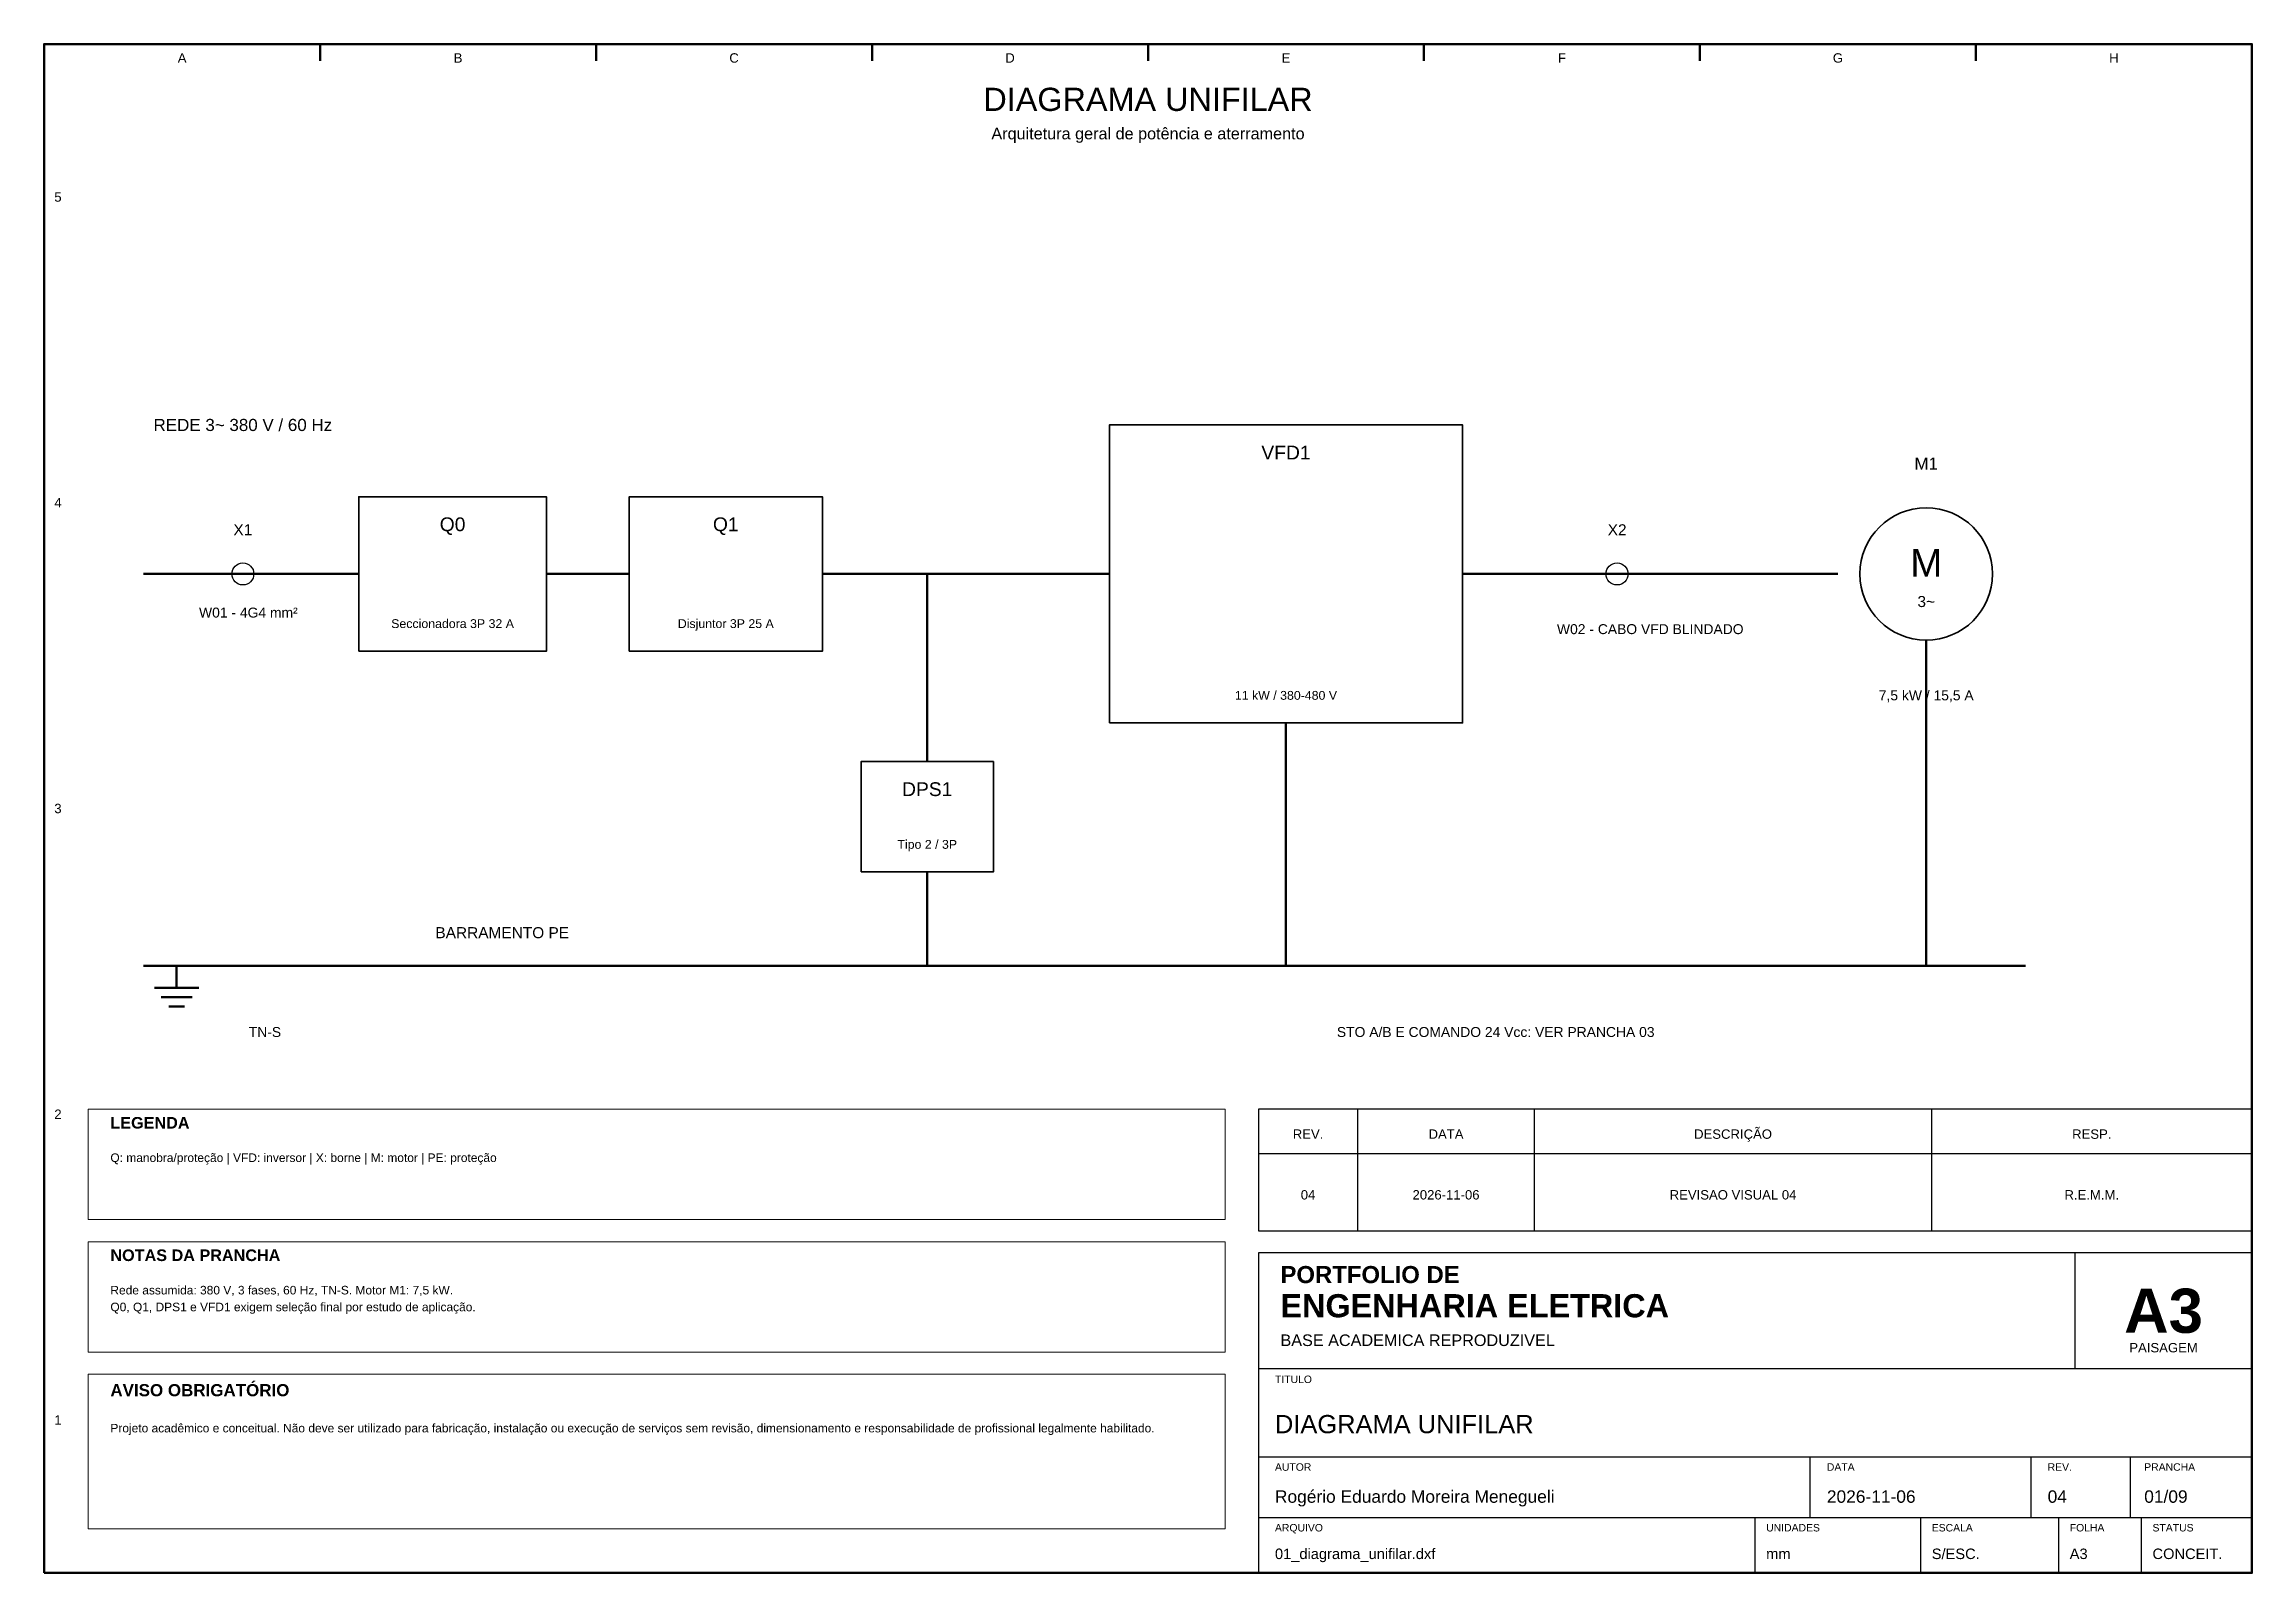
# Model space of a CAD drawing. Header units: millimetres. Extents: x 10 to 410, y 10 to 287.
import ezdxf
from ezdxf.enums import TextEntityAlignment as Align

# ---------------------------------------------------------------- set-up
doc = ezdxf.new("R2010")
doc.units = ezdxf.units.MM
for name, color, linetype, lineweight in [('00_MOLDURA', 7, 'CONTINUOUS', 50), ('01_CARIMBO', 7, 'CONTINUOUS', 25), ('02_TEXTO', 7, 'CONTINUOUS', 18), ('04_EQUIPAMENTOS', 32, 'CONTINUOUS', 35), ('05_POTENCIA', 12, 'CONTINUOUS', 50), ('06_COMANDO', 94, 'CONTINUOUS', 25), ('08_CABOS', 124, 'CONTINUOUS', 35), ('09_BORNES', 145, 'CONTINUOUS', 25), ('12_LEGENDA', 7, 'CONTINUOUS', 18), ('13_NOTAS', 7, 'CONTINUOUS', 18)]:
    doc.layers.add(name, color=color, linetype=linetype, lineweight=lineweight)
doc.styles.add('PORTFOLIO_TEXTO', font='arial.ttf')
doc.styles.add('PORTFOLIO_TITULO', font='arialbd.ttf', dxfattribs={"width": 0.92})

# ---------------------------------------------------------------- blocks, each defined once
blk = doc.blocks.new('CARIMBO_A3')
at = {"layer": '01_CARIMBO'}
for p, q in [((148, 37), (148, 58)), ((0, 37), (180, 37)), ((0, 21), (180, 21)), ((100, 10), (100, 21)), ((140, 10), (140, 21)), ((158, 10), (158, 21)), ((0, 10), (180, 10)), ((90, 0), (90, 10)), ((120, 0), (120, 10)), ((145, 0), (145, 10)), ((160, 0), (160, 10))]:
    blk.add_line(p, q, dxfattribs=at)
blk.add_lwpolyline([(0, 0), (180, 0), (180, 58), (0, 58)], close=True, dxfattribs=at)
at = {"layer": '01_CARIMBO', "style": 'PORTFOLIO_TEXTO'}
for s, p in [('TITULO', (3, 34.4)), ('AUTOR', (3, 18.5)), ('DATA', (103, 18.5)), ('REV.', (143, 18.5)), ('PRANCHA', (160.5, 18.5)), ('ARQUIVO', (3, 7.5)), ('UNIDADES', (92, 7.5)), ('ESCALA', (122, 7.5)), ('FOLHA', (147, 7.5)), ('STATUS', (162, 7.5))]:
    blk.add_text(s, height=1.35, dxfattribs=at).set_placement(p)
at = {"layer": '02_TEXTO'}
for s, height, style, p in [('PORTFOLIO DE', 3.1, 'PORTFOLIO_TITULO', (4, 52.5)), ('ENGENHARIA ELETRICA', 4.2, 'PORTFOLIO_TITULO', (4, 46.3)), ('BASE ACADEMICA REPRODUZIVEL', 2.1, 'PORTFOLIO_TEXTO', (4, 41.1))]:
    blk.add_text(s, height=height, dxfattribs=dict(at, style=style)).set_placement(p)
for s, height, style, p in [('A3', 8, 'PORTFOLIO_TITULO', (164, 47.5)), ('PAISAGEM', 1.7, 'PORTFOLIO_TEXTO', (164, 40.8))]:
    blk.add_text(s, height=height, dxfattribs=dict(at, style=style)).set_placement(p, align=Align.MIDDLE_CENTER)
at = {"layer": '02_TEXTO', "style": 'PORTFOLIO_TEXTO'}
for tag, p, height in [('TITULO', (3, 25.3), 3.3), ('AUTOR', (3, 12.7), 2.25), ('DATA', (103, 12.7), 2.25), ('REVISAO', (143, 12.7), 2.25), ('PRANCHA', (160.5, 12.7), 2.25), ('ARQUIVO', (3, 2.5), 1.9), ('UNIDADES', (92, 2.5), 1.9), ('ESCALA', (122, 2.5), 1.9), ('FOLHA', (147, 2.5), 1.9), ('STATUS', (162, 2.5), 1.9)]:
    blk.add_attdef(tag, p, '', height=height, dxfattribs=at)
blk = doc.blocks.new('P01_MOTOR')
at = {"layer": '04_EQUIPAMENTOS'}
blk.add_circle((0, 0), 12, dxfattribs=at)
at = {"layer": '04_EQUIPAMENTOS', "style": 'PORTFOLIO_TEXTO'}
for s, height, p in [('M', 5, (0, 2)), ('3~', 2, (0, -5))]:
    blk.add_text(s, height=height, dxfattribs=at).set_placement(p, align=Align.MIDDLE_CENTER)
blk = doc.blocks.new('SIM_TERMINAL')
at = {"layer": '09_BORNES'}
blk.add_circle((0, 0), 2, dxfattribs=at)
blk = doc.blocks.new('P01_TERRA')
at = {"layer": '05_POTENCIA'}
for p, q in [((0, 4), (0, 0)), ((-4, 0), (4, 0)), ((-2.8, -1.7), (2.8, -1.7)), ((-1.4, -3.4), (1.4, -3.4))]:
    blk.add_line(p, q, dxfattribs=at)

msp = doc.modelspace()

# ---------------------------------------------------------------- linework, layer by layer
at = {"layer": '00_MOLDURA'}
for p, q in [((60, 287), (60, 284)), ((110, 287), (110, 284)), ((160, 287), (160, 284)), ((210, 287), (210, 284)), ((260, 287), (260, 284)), ((310, 287), (310, 284)), ((360, 287), (360, 284))]:
    msp.add_line(p, q, dxfattribs=at)
msp.add_lwpolyline([(10, 10), (410, 10), (410, 287), (10, 287)], close=True, dxfattribs=at)
at = {"layer": '01_CARIMBO'}
for p, q in [((248, 72), (248, 94)), ((280, 72), (280, 94)), ((352, 72), (352, 94)), ((230, 86), (410, 86))]:
    msp.add_line(p, q, dxfattribs=at)
msp.add_lwpolyline([(230, 72), (410, 72), (410, 94), (230, 94)], close=True, dxfattribs=at)
at = {"layer": '04_EQUIPAMENTOS'}
for points in [[(203, 164), (267, 164), (267, 218), (203, 218)], [(67, 177), (101, 177), (101, 205), (67, 205)], [(116, 177), (151, 177), (151, 205), (116, 205)], [(158, 137), (182, 137), (182, 157), (158, 157)]]:
    msp.add_lwpolyline(points, close=True, dxfattribs=at)
at = {"layer": '05_POTENCIA'}
for p, q in [((28, 191), (67, 191)), ((101, 191), (116, 191)), ((151, 191), (203, 191)), ((170, 191), (170, 157)), ((267, 191), (335, 191)), ((351, 179), (351, 120)), ((235, 164), (235, 120)), ((170, 137), (170, 120)), ((28, 120), (369, 120))]:
    msp.add_line(p, q, dxfattribs=at)
at = {"layer": '12_LEGENDA'}
msp.add_lwpolyline([(18, 74), (224, 74), (224, 94), (18, 94)], close=True, dxfattribs=at)
at = {"layer": '13_NOTAS'}
for points in [[(18, 50), (224, 50), (224, 70), (18, 70)], [(18, 18), (224, 18), (224, 46), (18, 46)]]:
    msp.add_lwpolyline(points, close=True, dxfattribs=at)

# ---------------------------------------------------------------- block references
at = {"layer": '01_CARIMBO'}
msp.add_blockref('CARIMBO_A3', (230, 10), dxfattribs=at).add_auto_attribs({'TITULO': 'DIAGRAMA UNIFILAR', 'AUTOR': 'Rogério Eduardo Moreira Menegueli', 'DATA': '2026-11-06', 'REVISAO': '04', 'PRANCHA': '01/09', 'ARQUIVO': '01_diagrama_unifilar.dxf', 'UNIDADES': 'mm', 'ESCALA': 'S/ESC.', 'FOLHA': 'A3', 'STATUS': 'CONCEIT.'})
at = {"layer": '04_EQUIPAMENTOS'}
msp.add_blockref('P01_MOTOR', (351, 191), dxfattribs=at)
at = {"layer": '05_POTENCIA'}
msp.add_blockref('P01_TERRA', (34, 116), dxfattribs=at)
at = {"layer": '09_BORNES'}
for p in [(46, 191), (295, 191)]:
    msp.add_blockref('SIM_TERMINAL', p, dxfattribs=at)

# ---------------------------------------------------------------- texts
at = {"layer": '00_MOLDURA', "style": 'PORTFOLIO_TEXTO'}
for s, p in [('A', (35, 284.5)), ('B', (85, 284.5)), ('C', (135, 284.5)), ('D', (185, 284.5)), ('E', (235, 284.5)), ('F', (285, 284.5)), ('G', (335, 284.5)), ('H', (385, 284.5)), ('5', (12.5, 259.3)), ('4', (12.5, 203.9)), ('3', (12.5, 148.5)), ('2', (12.5, 93.1)), ('1', (12.5, 37.7))]:
    msp.add_text(s, height=1.7, dxfattribs=at).set_placement(p, align=Align.MIDDLE_CENTER)
at = {"layer": '01_CARIMBO', "style": 'PORTFOLIO_TEXTO'}
for s, p in [('REV.', (239, 89.5)), ('DATA', (264, 89.5)), ('DESCRIÇÃO', (316, 89.5)), ('RESP.', (381, 89.5))]:
    msp.add_text(s, height=1.7, dxfattribs=at).set_placement(p, align=Align.MIDDLE_CENTER)
at = {"layer": '02_TEXTO', "style": 'PORTFOLIO_TEXTO'}
for s, height, p in [('DIAGRAMA UNIFILAR', 4.2, (210, 277)), ('Arquitetura geral de potência e aterramento', 2.1, (210, 270.8)), ('REDE 3~ 380 V / 60 Hz', 2.2, (46, 218)), ('Seccionadora 3P 32 A', 1.6, (84, 182)), ('Disjuntor 3P 25 A', 1.6, (133.5, 182)), ('11 kW / 380-480 V', 1.6, (235, 169)), ('7,5 kW / 15,5 A', 1.8, (351, 169)), ('Tipo 2 / 3P', 1.6, (170, 142)), ('TN-S', 1.8, (50, 108)), ('04', 1.7, (239, 78.5)), ('2026-11-06', 1.7, (264, 78.5)), ('REVISAO VISUAL 04', 1.7, (316, 78.5)), ('R.E.M.M.', 1.7, (381, 78.5))]:
    msp.add_text(s, height=height, dxfattribs=at).set_placement(p, align=Align.MIDDLE_CENTER)
at = {"layer": '04_EQUIPAMENTOS', "style": 'PORTFOLIO_TEXTO'}
for s, height, p in [('VFD1', 2.5, (235, 213)), ('M1', 2.2, (351, 211)), ('Q0', 2.5, (84, 200)), ('Q1', 2.5, (133.5, 200)), ('DPS1', 2.5, (170, 152))]:
    msp.add_text(s, height=height, dxfattribs=at).set_placement(p, align=Align.MIDDLE_CENTER)
at = {"layer": '05_POTENCIA', "style": 'PORTFOLIO_TEXTO'}
msp.add_text('BARRAMENTO PE', height=2, dxfattribs=at).set_placement((93, 126), align=Align.MIDDLE_CENTER)
at = {"layer": '06_COMANDO', "style": 'PORTFOLIO_TEXTO'}
msp.add_text('STO A/B E COMANDO 24 Vcc: VER PRANCHA 03', height=1.8, dxfattribs=at).set_placement((273, 108), align=Align.MIDDLE_CENTER)
at = {"layer": '08_CABOS', "style": 'PORTFOLIO_TEXTO'}
for s, p in [('W01 - 4G4 mm²', (47, 184)), ('W02 - CABO VFD BLINDADO', (301, 181))]:
    msp.add_text(s, height=1.8, dxfattribs=at).set_placement(p, align=Align.MIDDLE_CENTER)
at = {"layer": '09_BORNES', "style": 'PORTFOLIO_TEXTO'}
for s, p in [('X1', (46, 199)), ('X2', (295, 199))]:
    msp.add_text(s, height=2, dxfattribs=at).set_placement(p, align=Align.MIDDLE_CENTER)
at = {"layer": '12_LEGENDA', "style": 'PORTFOLIO_TITULO'}
msp.add_text('LEGENDA', height=2.1, dxfattribs=at).set_placement((22, 90.5))
at = {"layer": '12_LEGENDA', "insert": (22, 86), "char_height": 1.55, "width": 198, "attachment_point": 1, "line_spacing_factor": 1.18, "style": 'PORTFOLIO_TEXTO'}
msp.add_mtext('Q: manobra/proteção | VFD: inversor | X: borne | M: motor | PE: proteção', dxfattribs=at)
at = {"layer": '13_NOTAS', "style": 'PORTFOLIO_TITULO'}
for s, height, p in [('NOTAS DA PRANCHA', 2.1, (22, 66.5)), ('AVISO OBRIGATÓRIO', 2.2, (22, 42))]:
    msp.add_text(s, height=height, dxfattribs=at).set_placement(p)
at = {"layer": '13_NOTAS', "char_height": 1.55, "width": 198, "attachment_point": 1, "line_spacing_factor": 1.18, "style": 'PORTFOLIO_TEXTO'}
for s, insert in [('Rede assumida: 380 V, 3 fases, 60 Hz, TN-S. Motor M1: 7,5 kW.\\PQ0, Q1, DPS1 e VFD1 exigem seleção final por estudo de aplicação.', (22, 62)), ('Projeto acadêmico e conceitual. Não deve ser utilizado para fabricação, instalação ou execução de serviços sem revisão, dimensionamento e responsabilidade de profissional legalmente habilitado.', (22, 37))]:
    msp.add_mtext(s, dxfattribs=dict(at, insert=insert))

doc.saveas('drawing.dxf')
